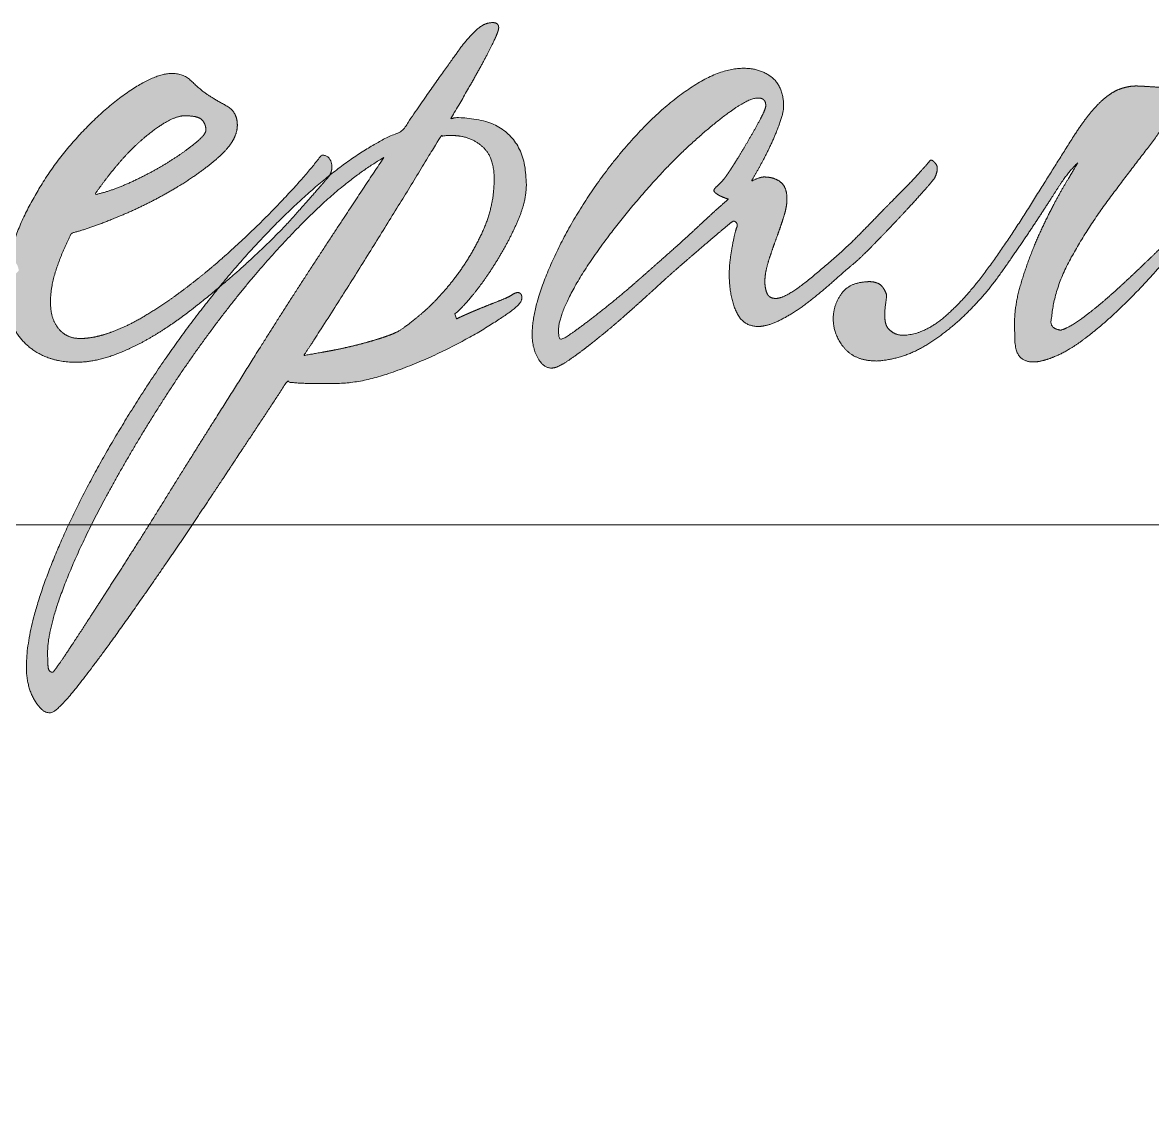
# Model space of a CAD drawing. Header units: metres. Extents: x 0 to 41, y 0 to 29.
# Drawn here: x 26.648 to 27.265, y 2.679 to 3.275 of the extents above; entities that cross this region are included whole.
import ezdxf

# ---------------------------------------------------------------- set-up
doc = ezdxf.new("R2010")
doc.units = ezdxf.units.M
doc.header["$MEASUREMENT"] = 0
doc.layers.add('Level 50', color=7, linetype='Continuous', lineweight=0)
doc.layers.add('Level 63', color=7, linetype='Continuous', lineweight=0)

# ---------------------------------------------------------------- blocks, each defined once
blk = doc.blocks.new('*U47')
at = {"layer": 'Level 63', "color": 7, "linetype": 'Continuous', "lineweight": 0}
blk.add_line((1.51279, -11.49998), (8.01279, -11.49998), dxfattribs=at)
blk = doc.blocks.new('*U8')
at = {"linetype": 'Continuous', "lineweight": 0}
h = blk.add_hatch(color=5, dxfattribs=at)
edge = h.paths.add_edge_path()
edge.add_line((-0.18719, -0.20035), (-0.16948, -0.20035))
edge.add_spline(control_points=[(-0.16948, -0.20035), (-0.16465, -0.19362), (-0.15935, -0.18602), (-0.14325, -0.16295), (-0.12518, -0.1357), (-0.1071, -0.10846), (-0.0912, -0.0842)], knot_values=[0, 0, 0, 0.141373, 0.141373, 0.570687, 0.570687, 1, 1, 1], degree=2, periodic=0)
edge.add_spline(control_points=[(-0.0912, -0.0842), (-0.08603, -0.08499), (-0.07968, -0.08499)], knot_values=[0, 0, 0, 1, 1, 1], degree=2, periodic=0)
edge.add_line((-0.07968, -0.08499), (-0.06855, -0.08499))
edge.add_spline(control_points=[(-0.06855, -0.08499), (-0.05663, -0.08499), (-0.04252, -0.08002), (-0.02842, -0.07505), (-0.0161, -0.06888), (-0.00378, -0.06271), (0.00516, -0.05695), (0.0141, -0.05118), (0.0157, -0.04959)], knot_values=[0, 0, 0, 0.25, 0.25, 0.5, 0.5, 0.75, 0.75, 1, 1, 1], degree=2, periodic=0)
edge.add_spline(control_points=[(0.0157, -0.04959), (0.01887, -0.0472), (0.01887, -0.04481), (0.01887, -0.04242), (0.01689, -0.04242), (0.01569, -0.04242), (0.0141, -0.04362)], knot_values=[0, 0, 0, 0.333333, 0.333333, 0.666667, 0.666667, 1, 1, 1], degree=2, periodic=0)
edge.add_spline(control_points=[(0.0141, -0.04362), (0.01211, -0.04481), (0.00853, -0.0462), (0.00495, -0.0476), (0.00097, -0.04919), (-0.00301, -0.05078), (-0.00659, -0.05237), (-0.01017, -0.05396), (-0.01176, -0.05476)], knot_values=[0, 0, 0, 0.25, 0.25, 0.5, 0.5, 0.75, 0.75, 1, 1, 1], degree=2, periodic=0)
edge.add_line((-0.01176, -0.05476), (-0.01256, -0.05237))
edge.add_spline(control_points=[(-0.01256, -0.05237), (-0.01056, -0.05118), (-0.00499, -0.04461), (0.00057, -0.03805), (0.00634, -0.0289), (0.01211, -0.01975), (0.01655, -0.00981), (0.02098, 0.00014), (0.02098, 0.00809)], knot_values=[0, 0, 0, 0.25, 0.25, 0.5, 0.5, 0.75, 0.75, 1, 1, 1], degree=2, periodic=0)
edge.add_spline(control_points=[(0.02098, 0.00809), (0.02098, 0.03952), (-0.01202, 0.03952), (-0.01281, 0.03952), (-0.01321, 0.03932), (-0.01361, 0.03912), (-0.01441, 0.03912)], knot_values=[0, 0, 0, 0.333333, 0.333333, 0.666667, 0.666667, 1, 1, 1], degree=2, periodic=0)
edge.add_spline(control_points=[(-0.01441, 0.03912), (-0.004, 0.05661), (0.00201, 0.06794), (0.00802, 0.07927), (0.00802, 0.08165), (0.00802, 0.08406), (0.00524, 0.08406), (0.00126, 0.08406), (-0.00232, 0.08068), (-0.0059, 0.0773), (-0.00908, 0.07332), (-0.01107, 0.07054), (-0.01863, 0.06), (-0.02619, 0.04946), (-0.03693, 0.03355)], knot_values=[0, 0, 0, 0.142857, 0.142857, 0.285714, 0.285714, 0.428571, 0.428571, 0.571429, 0.571429, 0.714286, 0.714286, 0.857143, 0.857143, 1, 1, 1], degree=2, periodic=0)
edge.add_spline(control_points=[(-0.03693, 0.03355), (-0.05352, 0.02664), (-0.07114, 0.01254)], knot_values=[0, 0, 0, 1, 1, 1], degree=2, periodic=0)
edge.add_line((-0.07114, 0.01254), (-0.07142, 0.01207))
edge.add_spline(control_points=[(-0.07142, 0.01207), (-0.0762, 0.0065), (-0.08694, -0.00563), (-0.09768, -0.01777), (-0.11558, -0.03368), (-0.1192, -0.03682), (-0.12287, -0.0399)], knot_values=[0, 0, 0, 0.417557, 0.417557, 0.835113, 0.835113, 1, 1, 1], degree=2, periodic=0)
edge.add_spline(control_points=[(-0.12287, -0.0399), (-0.13889, -0.05948), (-0.15351, -0.08141), (-0.17102, -0.10766), (-0.18435, -0.13292), (-0.19768, -0.15818), (-0.20544, -0.18046), (-0.2092, -0.19124), (-0.21113, -0.20035)], knot_values=[0, 0, 0, 0.251666, 0.251666, 0.552886, 0.552886, 0.854105, 0.854105, 1, 1, 1], degree=2, periodic=0)
edge.add_line((-0.21113, -0.20035), (-0.20192, -0.20035))
edge.add_spline(control_points=[(-0.20192, -0.20035), (-0.20025, -0.19264), (-0.19649, -0.18247), (-0.18973, -0.16417), (-0.17781, -0.14169), (-0.16588, -0.11922), (-0.15037, -0.09475), (-0.13487, -0.07028), (-0.11738, -0.04801), (-0.09988, -0.02573), (-0.08139, -0.00743), (-0.06291, 0.01087), (-0.04581, 0.02082)], knot_values=[0, 0, 0, 0.100007, 0.100007, 0.280006, 0.280006, 0.460004, 0.460004, 0.640003, 0.640003, 0.820001, 0.820001, 1, 1, 1], degree=2, periodic=0)
edge.add_spline(control_points=[(-0.04581, 0.02082), (-0.05933, 0.00053), (-0.07483, -0.02314), (-0.09034, -0.04681), (-0.10505, -0.07028), (-0.11499, -0.0862), (-0.12592, -0.1035), (-0.13685, -0.12081), (-0.14719, -0.13752), (-0.15753, -0.15423), (-0.16707, -0.16914), (-0.17661, -0.18406), (-0.18397, -0.1954), (-0.18565, -0.198), (-0.18719, -0.20035)], knot_values=[0, 0, 0, 0.160543, 0.160543, 0.321085, 0.321085, 0.481628, 0.481628, 0.642171, 0.642171, 0.802713, 0.802713, 0.963256, 0.963256, 1, 1, 1], degree=2, periodic=0)
edge = h.paths.add_edge_path(flags=16)
edge.add_spline(control_points=[(-0.08318, -0.07186), (-0.08199, -0.06987), (-0.081, -0.06848), (-0.08, -0.06709), (-0.07881, -0.0651), (-0.0629, -0.04043), (-0.04738, -0.01537), (-0.03187, 0.00969), (-0.01914, 0.03078)], knot_values=[0, 0, 0, 0.25, 0.25, 0.5, 0.5, 0.75, 0.75, 1, 1, 1], degree=2, periodic=0)
edge.add_spline(control_points=[(-0.01914, 0.03078), (-0.01755, 0.03118), (-0.01437, 0.03118), (-0.00562, 0.03118), (0.00015, 0.0262), (0.00591, 0.02123), (0.00591, 0.01089)], knot_values=[0, 0, 0, 0.333333, 0.333333, 0.666667, 0.666667, 1, 1, 1], degree=2, periodic=0)
edge.add_spline(control_points=[(0.00591, 0.01089), (0.00591, -0.00224), (0.00035, -0.01418), (-0.00522, -0.02611), (-0.01258, -0.03566), (-0.01994, -0.04521), (-0.0273, -0.05157), (-0.03466, -0.05794), (-0.03863, -0.06032), (-0.04142, -0.06192), (-0.04699, -0.06371), (-0.05256, -0.0655), (-0.05892, -0.06709), (-0.06528, -0.06868), (-0.07185, -0.06987), (-0.07841, -0.07107), (-0.08318, -0.07186)], knot_values=[0, 0, 0, 0.125, 0.125, 0.25, 0.25, 0.375, 0.375, 0.5, 0.5, 0.625, 0.625, 0.75, 0.75, 0.875, 0.875, 1, 1, 1], degree=2, periodic=0)
h = blk.add_hatch(color=5, dxfattribs=at)
edge = h.paths.add_edge_path()
edge.add_spline(control_points=[(-0.07114, 0.01254), (-0.06951, 0.0155), (-0.07043, 0.01863), (-0.07142, 0.02202), (-0.075, 0.02202)], knot_values=[0, 0, 0, 0.480917, 0.480917, 1, 1, 1], degree=2, periodic=0)
edge.add_spline(control_points=[(-0.075, 0.02202), (-0.08177, 0.01287), (-0.09509, -0.00106), (-0.10842, -0.01498), (-0.12394, -0.02851), (-0.13229, -0.03567), (-0.14084, -0.04203), (-0.1494, -0.0484), (-0.15775, -0.05337), (-0.16611, -0.05835), (-0.17386, -0.06113), (-0.18162, -0.06392), (-0.18799, -0.06392), (-0.19435, -0.06392), (-0.19813, -0.05934), (-0.20191, -0.05476), (-0.20191, -0.0468), (-0.20191, -0.03964), (-0.19913, -0.03128), (-0.19634, -0.02292), (-0.19197, -0.01457)], knot_values=[0, 0, 0, 0.1, 0.1, 0.2, 0.2, 0.3, 0.3, 0.4, 0.4, 0.5, 0.5, 0.6, 0.6, 0.7, 0.7, 0.8, 0.8, 0.9, 0.9, 1, 1, 1], degree=2, periodic=0)
edge.add_spline(control_points=[(-0.19197, -0.01457), (-0.18282, -0.01218), (-0.16949, -0.00661), (-0.15616, -0.00104), (-0.14403, 0.00613), (-0.13189, 0.01329), (-0.12314, 0.02105), (-0.11439, 0.02881), (-0.11439, 0.03598), (-0.11439, 0.04235), (-0.11956, 0.04513), (-0.12473, 0.04792), (-0.12831, 0.0503), (-0.13189, 0.05269), (-0.13567, 0.05647), (-0.13945, 0.06025), (-0.14502, 0.06025), (-0.15298, 0.06025), (-0.16591, 0.0513), (-0.17884, 0.04235), (-0.19157, 0.02782), (-0.2043, 0.01329), (-0.21345, -0.00502), (-0.219, -0.01613), (-0.22119, -0.02724)], knot_values=[0, 0, 0, 0.086156, 0.086156, 0.172312, 0.172312, 0.258468, 0.258468, 0.344624, 0.344624, 0.430779, 0.430779, 0.516935, 0.516935, 0.603091, 0.603091, 0.689247, 0.689247, 0.775403, 0.775403, 0.861559, 0.861559, 0.947715, 0.947715, 1, 1, 1], degree=2, periodic=0)
edge.add_line((-0.22119, -0.02724), (-0.22073, -0.02733))
edge.add_spline(control_points=[(-0.22073, -0.02733), (-0.21755, -0.02733), (-0.21675, -0.03211)], knot_values=[0, 0, 0, 1, 1, 1], degree=2, periodic=0)
edge.add_line((-0.21675, -0.03211), (-0.22113, -0.03648))
edge.add_spline(control_points=[(-0.22113, -0.03648), (-0.22179, -0.03715), (-0.2225, -0.03783)], knot_values=[0, 0, 0, 1, 1, 1], degree=2, periodic=0)
edge.add_spline(control_points=[(-0.2225, -0.03783), (-0.2226, -0.03973), (-0.2226, -0.04164), (-0.2226, -0.05796), (-0.21345, -0.06651), (-0.2043, -0.07507), (-0.18997, -0.07507), (-0.18162, -0.07507), (-0.17227, -0.07168), (-0.16293, -0.0683), (-0.15338, -0.06253), (-0.14383, -0.05675), (-0.13428, -0.0492), (-0.1285, -0.04462), (-0.12287, -0.0399)], knot_values=[0, 0, 0, 0.018213, 0.018213, 0.193372, 0.193372, 0.368531, 0.368531, 0.54369, 0.54369, 0.718849, 0.718849, 0.894009, 0.894009, 1, 1, 1], degree=2, periodic=0)
edge.add_spline(control_points=[(-0.12287, -0.0399), (-0.11972, -0.03605), (-0.11651, -0.03229), (-0.09701, -0.00941), (-0.07653, 0.00809), (-0.07382, 0.0104), (-0.07114, 0.01254)], knot_values=[0, 0, 0, 0.126896, 0.126896, 0.89826, 0.89826, 1, 1, 1], degree=2, periodic=0)
edge = h.paths.add_edge_path(flags=16)
edge.add_spline(control_points=[(-0.18123, 0.00341), (-0.17605, 0.01097), (-0.17029, 0.01774), (-0.16452, 0.0245), (-0.15875, 0.02947), (-0.15298, 0.03444), (-0.14781, 0.03743), (-0.14263, 0.04041), (-0.13905, 0.04041), (-0.13269, 0.04041), (-0.1309, 0.03842), (-0.12911, 0.03643), (-0.12911, 0.03365)], knot_values=[0, 0, 0, 0.166667, 0.166667, 0.333333, 0.333333, 0.5, 0.5, 0.666667, 0.666667, 0.833333, 0.833333, 1, 1, 1], degree=2, periodic=0)
edge.add_spline(control_points=[(-0.12911, 0.03365), (-0.12911, 0.03166), (-0.13448, 0.02728), (-0.13985, 0.02291), (-0.14761, 0.01813), (-0.15537, 0.01336), (-0.16452, 0.00918), (-0.17367, 0.00501), (-0.18123, 0.00341)], knot_values=[0, 0, 0, 0.25, 0.25, 0.5, 0.5, 0.75, 0.75, 1, 1, 1], degree=2, periodic=0)
h = blk.add_hatch(color=5, dxfattribs=at)
edge = h.paths.add_edge_path()
edge.add_spline(control_points=[(0.21029, 0.01969), (0.2087, 0.01771), (0.20512, 0.01373), (0.20154, 0.00975), (0.19637, 0.00458), (0.1912, -0.0006), (0.18523, -0.00676), (0.17926, -0.01293), (0.17329, -0.0189), (0.16216, -0.02924), (0.15221, -0.0372), (0.14226, -0.04516), (0.13789, -0.04516), (0.1347, -0.04516), (0.13371, -0.04277), (0.13271, -0.04038), (0.13271, -0.0372), (0.13271, -0.03322), (0.13431, -0.02805), (0.1359, -0.02288), (0.13789, -0.01751), (0.13988, -0.01214), (0.14147, -0.00716), (0.14306, -0.00219), (0.14306, 0.00139), (0.14306, 0.00697), (0.14007, 0.00935), (0.13709, 0.01174), (0.13232, 0.01174), (0.13033, 0.01174), (0.12635, 0.00975)], knot_values=[0, 0, 0, 0.066667, 0.066667, 0.133333, 0.133333, 0.2, 0.2, 0.266667, 0.266667, 0.333333, 0.333333, 0.4, 0.4, 0.466667, 0.466667, 0.533333, 0.533333, 0.6, 0.6, 0.666667, 0.666667, 0.733333, 0.733333, 0.8, 0.8, 0.866667, 0.866667, 0.933333, 0.933333, 1, 1, 1], degree=2, periodic=0)
edge.add_spline(control_points=[(0.12635, 0.00975), (0.12874, 0.01373), (0.13152, 0.0189), (0.13431, 0.02407), (0.13649, 0.02905), (0.13868, 0.03402), (0.14007, 0.0382), (0.14147, 0.04237), (0.14147, 0.04476), (0.14147, 0.05391), (0.1361, 0.05829), (0.13073, 0.06267), (0.12277, 0.06267), (0.11322, 0.06267), (0.10208, 0.0561), (0.09094, 0.04954), (0.08, 0.03899), (0.06906, 0.02845), (0.05892, 0.01512), (0.04877, 0.00179), (0.04101, -0.01214), (0.03326, -0.02606), (0.02848, -0.03919), (0.02371, -0.05232), (0.02371, -0.06226), (0.02371, -0.06823), (0.0263, -0.07301), (0.02888, -0.07778), (0.03286, -0.07778), (0.03564, -0.07778), (0.04161, -0.0736), (0.04758, -0.06943), (0.05474, -0.06366), (0.0619, -0.05789), (0.06926, -0.05133), (0.07662, -0.04476), (0.08179, -0.03999), (0.08696, -0.03521), (0.09313, -0.02984), (0.0993, -0.02447), (0.10467, -0.01989), (0.11004, -0.01532), (0.11382, -0.01214), (0.1176, -0.00895), (0.11799, -0.00895), (0.11879, -0.00895), (0.11939, -0.00975), (0.11999, -0.01054), (0.11959, -0.01173)], knot_values=[0, 0, 0, 0.041667, 0.041667, 0.083333, 0.083333, 0.125, 0.125, 0.166667, 0.166667, 0.208333, 0.208333, 0.25, 0.25, 0.291667, 0.291667, 0.333333, 0.333333, 0.375, 0.375, 0.416667, 0.416667, 0.458333, 0.458333, 0.5, 0.5, 0.541667, 0.541667, 0.583333, 0.583333, 0.625, 0.625, 0.666667, 0.666667, 0.708333, 0.708333, 0.75, 0.75, 0.791667, 0.791667, 0.833333, 0.833333, 0.875, 0.875, 0.916667, 0.916667, 0.958333, 0.958333, 1, 1, 1], degree=2, periodic=0)
edge.add_spline(control_points=[(0.11959, -0.01173), (0.11879, -0.01333), (0.1174, -0.02089), (0.11601, -0.02845), (0.11601, -0.03362), (0.11601, -0.04396), (0.11919, -0.05113), (0.12237, -0.05829), (0.12953, -0.05829), (0.13431, -0.05829), (0.14067, -0.0549), (0.14704, -0.05152), (0.1532, -0.04675), (0.15937, -0.04197), (0.16514, -0.0368), (0.17091, -0.03163), (0.17528, -0.02805), (0.17926, -0.02447), (0.18523, -0.0183), (0.1912, -0.01214), (0.19697, -0.00597), (0.20274, 0.0002), (0.20711, 0.00517), (0.21149, 0.01015), (0.21228, 0.01134)], knot_values=[0, 0, 0, 0.083333, 0.083333, 0.166667, 0.166667, 0.25, 0.25, 0.333333, 0.333333, 0.416667, 0.416667, 0.5, 0.5, 0.583333, 0.583333, 0.666667, 0.666667, 0.75, 0.75, 0.833333, 0.833333, 0.916667, 0.916667, 1, 1, 1], degree=2, periodic=0)
edge.add_spline(control_points=[(0.21228, 0.01134), (0.21427, 0.01572), (0.21288, 0.0177), (0.21149, 0.01969), (0.21029, 0.01969)], knot_values=[0, 0, 0, 0.5, 0.5, 1, 1, 1], degree=2, periodic=0)
edge = h.paths.add_edge_path(flags=16)
edge.add_spline(control_points=[(0.11362, 0.01094), (0.11203, 0.00895), (0.11044, 0.00756), (0.10884, 0.00617), (0.10884, 0.00537), (0.10884, 0.00458), (0.11083, 0.00338), (0.11282, 0.00219), (0.11561, 0.00139)], knot_values=[0, 0, 0, 0.25, 0.25, 0.5, 0.5, 0.75, 0.75, 1, 1, 1], degree=2, periodic=0)
edge.add_spline(control_points=[(0.11561, 0.00139), (0.10964, -0.00378), (0.10288, -0.01014), (0.09611, -0.01651), (0.08895, -0.02287), (0.08219, -0.02884), (0.07384, -0.0362), (0.06548, -0.04356), (0.05772, -0.04973), (0.04996, -0.05589), (0.0442, -0.06007), (0.03843, -0.06425), (0.03724, -0.06425), (0.03604, -0.06425), (0.03604, -0.06027), (0.03604, -0.05391), (0.04241, -0.04197), (0.04877, -0.03003), (0.06031, -0.01491), (0.06906, -0.00338), (0.0794, 0.00816), (0.08975, 0.01969), (0.09969, 0.02865), (0.10964, 0.0376), (0.1176, 0.04317), (0.12555, 0.04874), (0.12953, 0.04874), (0.13311, 0.04874), (0.13311, 0.04516)], knot_values=[0, 0, 0, 0.071429, 0.071429, 0.142857, 0.142857, 0.214286, 0.214286, 0.285714, 0.285714, 0.357143, 0.357143, 0.428571, 0.428571, 0.5, 0.5, 0.571429, 0.571429, 0.642857, 0.642857, 0.714286, 0.714286, 0.785714, 0.785714, 0.857143, 0.857143, 0.928571, 0.928571, 1, 1, 1], degree=2, periodic=0)
edge.add_spline(control_points=[(0.13311, 0.04516), (0.13311, 0.04357), (0.13033, 0.03839), (0.12754, 0.03322), (0.12416, 0.02746), (0.12078, 0.02169), (0.1176, 0.01671), (0.11441, 0.01174), (0.11362, 0.01094)], knot_values=[0, 0, 0, 0.25, 0.25, 0.5, 0.5, 0.75, 0.75, 1, 1, 1], degree=2, periodic=0)
h = blk.add_hatch(color=5, dxfattribs=at)
edge = h.paths.add_edge_path()
edge.add_line((0.18967, -0.04494), (0.18967, -0.04335))
edge.add_spline(control_points=[(0.18967, -0.04335), (0.18808, -0.03898), (0.18549, -0.03799), (0.18291, -0.037), (0.18012, -0.0374), (0.17176, -0.0378), (0.16798, -0.04377), (0.1642, -0.04975), (0.1648, -0.05653), (0.1654, -0.06331), (0.17037, -0.06889), (0.17535, -0.07447), (0.18529, -0.07447), (0.19723, -0.07366), (0.20757, -0.06744), (0.21791, -0.06122), (0.22706, -0.05227), (0.23621, -0.04331), (0.24377, -0.03257), (0.25133, -0.02183), (0.25793, -0.01189), (0.26452, -0.00194), (0.2697, 0.00622), (0.27488, 0.01437), (0.27925, 0.01835)], knot_values=[0, 0, 0, 0.083333, 0.083333, 0.166667, 0.166667, 0.25, 0.25, 0.333333, 0.333333, 0.416667, 0.416667, 0.5, 0.5, 0.583333, 0.583333, 0.666667, 0.666667, 0.75, 0.75, 0.833333, 0.833333, 0.916667, 0.916667, 1, 1, 1], degree=2, periodic=0)
edge.add_spline(control_points=[(0.27925, 0.01835), (0.27805, 0.01636), (0.27288, 0.00761), (0.26771, -0.00114), (0.26232, -0.01268), (0.25693, -0.02422), (0.25294, -0.03715), (0.24894, -0.05008), (0.24974, -0.06082)], knot_values=[0, 0, 0, 0.25, 0.25, 0.5, 0.5, 0.75, 0.75, 1, 1, 1], degree=2, periodic=0)
edge.add_spline(control_points=[(0.24974, -0.06082), (0.24934, -0.07085), (0.25314, -0.07345), (0.25693, -0.07606), (0.26372, -0.07407), (0.27209, -0.07165), (0.28084, -0.06524), (0.28959, -0.05883), (0.29795, -0.05088), (0.30631, -0.04292), (0.31366, -0.03476), (0.32102, -0.02661), (0.32659, -0.02064)], knot_values=[0, 0, 0, 0.166667, 0.166667, 0.333333, 0.333333, 0.5, 0.5, 0.666667, 0.666667, 0.833333, 0.833333, 1, 1, 1], degree=2, periodic=0)
edge.add_spline(control_points=[(0.32659, -0.02064), (0.32778, -0.01746), (0.32619, -0.01666), (0.32461, -0.01586), (0.32341, -0.01626)], knot_values=[0, 0, 0, 0.5, 0.5, 1, 1, 1], degree=2, periodic=0)
edge.add_spline(control_points=[(0.32341, -0.01626), (0.32063, -0.01905), (0.31366, -0.02581), (0.3067, -0.03257), (0.29894, -0.03973), (0.29118, -0.04689), (0.28343, -0.05286), (0.27567, -0.05883), (0.27129, -0.06002)], knot_values=[0, 0, 0, 0.25, 0.25, 0.5, 0.5, 0.75, 0.75, 1, 1, 1], degree=2, periodic=0)
edge.add_spline(control_points=[(0.27129, -0.06002), (0.26572, -0.05923), (0.26692, -0.05485)], knot_values=[0, 0, 0, 1, 1, 1], degree=2, periodic=0)
edge.add_spline(control_points=[(0.26692, -0.05485), (0.26811, -0.04053), (0.27607, -0.02621), (0.28403, -0.01189), (0.29377, 0.00124), (0.30352, 0.01437), (0.31207, 0.02531), (0.32063, 0.03625), (0.32301, 0.04381), (0.3254, 0.04978), (0.32341, 0.05157), (0.32142, 0.05336), (0.31744, 0.05376), (0.31187, 0.05416), (0.3075, 0.05435), (0.30312, 0.05455), (0.29855, 0.05276), (0.29397, 0.05097), (0.2888, 0.0458), (0.28363, 0.04063), (0.27726, 0.03068)], knot_values=[0, 0, 0, 0.1, 0.1, 0.2, 0.2, 0.3, 0.3, 0.4, 0.4, 0.5, 0.5, 0.6, 0.6, 0.7, 0.7, 0.8, 0.8, 0.9, 0.9, 1, 1, 1], degree=2, periodic=0)
edge.add_spline(control_points=[(0.27726, 0.03068), (0.26771, 0.01556), (0.25753, -0.00075), (0.24735, -0.01706), (0.2374, -0.03078), (0.22746, -0.04451), (0.21751, -0.05326), (0.20757, -0.06202), (0.19762, -0.06241), (0.19325, -0.06241), (0.19046, -0.05923), (0.18768, -0.05606), (0.18967, -0.04494)], knot_values=[0, 0, 0, 0.166667, 0.166667, 0.333333, 0.333333, 0.5, 0.5, 0.666667, 0.666667, 0.833333, 0.833333, 1, 1, 1], degree=2, periodic=0)
h = blk.add_hatch(color=5, dxfattribs=at)
edge = h.paths.add_edge_path()
edge.add_line((-0.20192, -0.20035), (-0.21113, -0.20035))
edge.add_spline(control_points=[(-0.21113, -0.20035), (-0.2132, -0.21005), (-0.2132, -0.21785), (-0.2132, -0.2266), (-0.20962, -0.23296), (-0.20604, -0.23933), (-0.20207, -0.23933), (-0.19889, -0.23933), (-0.18717, -0.22421), (-0.17931, -0.21407), (-0.16948, -0.20035)], knot_values=[0, 0, 0, 0.123175, 0.123175, 0.362046, 0.362046, 0.600918, 0.600918, 0.839789, 0.839789, 1, 1, 1], degree=2, periodic=0)
edge.add_line((-0.16948, -0.20035), (-0.18719, -0.20035))
edge.add_spline(control_points=[(-0.18719, -0.20035), (-0.19237, -0.20829), (-0.19589, -0.21351), (-0.20047, -0.22027), (-0.20086, -0.22027), (-0.20285, -0.22027), (-0.20305, -0.21748), (-0.20325, -0.2147), (-0.20325, -0.21112), (-0.20325, -0.20652), (-0.20192, -0.20035)], knot_values=[0, 0, 0, 0.182925, 0.182925, 0.420144, 0.420144, 0.657362, 0.657362, 0.89458, 0.89458, 1, 1, 1], degree=2, periodic=0)
at = {"color": 5, "linetype": 'Continuous', "lineweight": 0, "flags": 128}
for points in [[(0.18967, -0.04335), (0.18967, -0.04494)], [(-0.01256, -0.05237), (-0.01176, -0.05476)]]:
    blk.add_lwpolyline(points, dxfattribs=at)
at = {"color": 5, "linetype": 'Continuous', "lineweight": 0}
for points, knots in [([(-0.01176, -0.05476), (-0.01017, -0.05396), (-0.00659, -0.05237), (-0.00301, -0.05078), (0.00097, -0.04919), (0.00495, -0.0476), (0.00853, -0.0462), (0.01211, -0.04481), (0.0141, -0.04362), (0.01569, -0.04242), (0.01689, -0.04242), (0.01887, -0.04242), (0.01887, -0.04481), (0.01887, -0.0472), (0.0157, -0.04959), (0.0141, -0.05118), (0.00516, -0.05695), (-0.00378, -0.06271), (-0.0161, -0.06888), (-0.02842, -0.07505), (-0.04252, -0.08002), (-0.05663, -0.08499), (-0.06855, -0.08499), (-0.07332, -0.08499), (-0.07968, -0.08499), (-0.08603, -0.08499), (-0.0912, -0.0842), (-0.1071, -0.10846), (-0.12518, -0.1357), (-0.14325, -0.16295), (-0.15935, -0.18602), (-0.17545, -0.20909), (-0.18717, -0.22421), (-0.19889, -0.23933), (-0.20207, -0.23933), (-0.20604, -0.23933), (-0.20962, -0.23296), (-0.2132, -0.2266), (-0.2132, -0.21785), (-0.2132, -0.20273), (-0.20544, -0.18046), (-0.19768, -0.15818), (-0.18435, -0.13292), (-0.17102, -0.10766), (-0.15351, -0.08141), (-0.13601, -0.05516), (-0.11651, -0.03229), (-0.09701, -0.00941), (-0.07653, 0.00809), (-0.05604, 0.02559), (-0.03693, 0.03355), (-0.02619, 0.04946), (-0.01863, 0.06), (-0.01107, 0.07054), (-0.00908, 0.07332), (-0.0059, 0.0773), (-0.00232, 0.08068), (0.00126, 0.08406), (0.00524, 0.08406), (0.00802, 0.08406), (0.00802, 0.08165), (0.00802, 0.07927), (0.00201, 0.06794), (-0.004, 0.05661), (-0.01441, 0.03912), (-0.01361, 0.03912), (-0.01321, 0.03932), (-0.01281, 0.03952), (-0.01202, 0.03952), (0.02098, 0.03952), (0.02098, 0.00809)], [0, 0, 0, 0.028571, 0.028571, 0.057143, 0.057143, 0.085714, 0.085714, 0.114286, 0.114286, 0.142857, 0.142857, 0.171429, 0.171429, 0.2, 0.2, 0.228571, 0.228571, 0.257143, 0.257143, 0.285714, 0.285714, 0.314286, 0.314286, 0.342857, 0.342857, 0.371429, 0.371429, 0.4, 0.4, 0.428571, 0.428571, 0.457143, 0.457143, 0.485714, 0.485714, 0.514286, 0.514286, 0.542857, 0.542857, 0.571429, 0.571429, 0.6, 0.6, 0.628571, 0.628571, 0.657143, 0.657143, 0.685714, 0.685714, 0.714286, 0.714286, 0.742857, 0.742857, 0.771429, 0.771429, 0.8, 0.8, 0.828571, 0.828571, 0.857143, 0.857143, 0.885714, 0.885714, 0.914286, 0.914286, 0.942857, 0.942857, 0.971429, 0.971429, 1, 1, 1]), ([(-0.07142, 0.01207), (-0.0762, 0.0065), (-0.08694, -0.00563), (-0.09768, -0.01777), (-0.11558, -0.03368), (-0.12473, -0.04164), (-0.13428, -0.0492), (-0.14383, -0.05675), (-0.15338, -0.06253), (-0.16293, -0.0683), (-0.17227, -0.07168), (-0.18162, -0.07507), (-0.18997, -0.07507), (-0.2043, -0.07507), (-0.21345, -0.06651), (-0.2226, -0.05796), (-0.2226, -0.04164), (-0.2226, -0.02333), (-0.21345, -0.00502), (-0.2043, 0.01329), (-0.19157, 0.02782), (-0.17884, 0.04235), (-0.16591, 0.0513), (-0.15298, 0.06025), (-0.14502, 0.06025), (-0.13945, 0.06025), (-0.13567, 0.05647), (-0.13189, 0.05269), (-0.12831, 0.0503), (-0.12473, 0.04792), (-0.11956, 0.04513), (-0.11439, 0.04235), (-0.11439, 0.03598), (-0.11439, 0.02881), (-0.12314, 0.02105), (-0.13189, 0.01329), (-0.14403, 0.00613), (-0.15616, -0.00104), (-0.16949, -0.00661), (-0.18282, -0.01218), (-0.19197, -0.01457), (-0.19634, -0.02292), (-0.19913, -0.03128), (-0.20191, -0.03964), (-0.20191, -0.0468), (-0.20191, -0.05476), (-0.19813, -0.05934), (-0.19435, -0.06392), (-0.18799, -0.06392), (-0.18162, -0.06392), (-0.17386, -0.06113), (-0.16611, -0.05835), (-0.15775, -0.05337), (-0.1494, -0.0484), (-0.14084, -0.04203), (-0.13229, -0.03567), (-0.12394, -0.02851), (-0.10842, -0.01498), (-0.09509, -0.00106), (-0.08177, 0.01287), (-0.075, 0.02202), (-0.07142, 0.02202), (-0.07043, 0.01863), (-0.06943, 0.01525), (-0.07142, 0.01207)], [0, 0, 0, 0.03125, 0.03125, 0.0625, 0.0625, 0.09375, 0.09375, 0.125, 0.125, 0.15625, 0.15625, 0.1875, 0.1875, 0.21875, 0.21875, 0.25, 0.25, 0.28125, 0.28125, 0.3125, 0.3125, 0.34375, 0.34375, 0.375, 0.375, 0.40625, 0.40625, 0.4375, 0.4375, 0.46875, 0.46875, 0.5, 0.5, 0.53125, 0.53125, 0.5625, 0.5625, 0.59375, 0.59375, 0.625, 0.625, 0.65625, 0.65625, 0.6875, 0.6875, 0.71875, 0.71875, 0.75, 0.75, 0.78125, 0.78125, 0.8125, 0.8125, 0.84375, 0.84375, 0.875, 0.875, 0.90625, 0.90625, 0.9375, 0.9375, 0.96875, 0.96875, 1, 1, 1]), ([(0.21228, 0.01134), (0.21149, 0.01015), (0.20711, 0.00517), (0.20274, 0.0002), (0.19697, -0.00597), (0.1912, -0.01214), (0.18523, -0.0183), (0.17926, -0.02447), (0.17528, -0.02805), (0.17091, -0.03163), (0.16514, -0.0368), (0.15937, -0.04197), (0.1532, -0.04675), (0.14704, -0.05152), (0.14067, -0.0549), (0.13431, -0.05829), (0.12953, -0.05829), (0.12237, -0.05829), (0.11919, -0.05113), (0.11601, -0.04396), (0.11601, -0.03362), (0.11601, -0.02845), (0.1174, -0.02089), (0.11879, -0.01333), (0.11959, -0.01173), (0.11999, -0.01054), (0.11939, -0.00975), (0.11879, -0.00895), (0.11799, -0.00895), (0.1176, -0.00895), (0.11382, -0.01214), (0.11004, -0.01532), (0.10467, -0.01989), (0.0993, -0.02447), (0.09313, -0.02984), (0.08696, -0.03521), (0.08179, -0.03999), (0.07662, -0.04476), (0.06926, -0.05133), (0.0619, -0.05789), (0.05474, -0.06366), (0.04758, -0.06943), (0.04161, -0.0736), (0.03564, -0.07778), (0.03286, -0.07778), (0.02888, -0.07778), (0.0263, -0.07301), (0.02371, -0.06823), (0.02371, -0.06226), (0.02371, -0.05232), (0.02848, -0.03919), (0.03326, -0.02606), (0.04101, -0.01214), (0.04877, 0.00179), (0.05892, 0.01512), (0.06906, 0.02845), (0.08, 0.03899), (0.09094, 0.04954), (0.10208, 0.0561), (0.11322, 0.06267), (0.12277, 0.06267), (0.13073, 0.06267), (0.1361, 0.05829), (0.14147, 0.05391), (0.14147, 0.04476), (0.14147, 0.04237), (0.14007, 0.0382), (0.13868, 0.03402), (0.13649, 0.02905), (0.13431, 0.02407), (0.13152, 0.0189), (0.12874, 0.01373), (0.12635, 0.00975), (0.13033, 0.01174), (0.13232, 0.01174), (0.13709, 0.01174), (0.14007, 0.00935), (0.14306, 0.00697), (0.14306, 0.00139), (0.14306, -0.00219), (0.14147, -0.00716), (0.13988, -0.01214), (0.13789, -0.01751), (0.1359, -0.02288), (0.13431, -0.02805), (0.13271, -0.03322), (0.13271, -0.0372), (0.13271, -0.04038), (0.13371, -0.04277), (0.1347, -0.04516), (0.13789, -0.04516), (0.14226, -0.04516), (0.15221, -0.0372), (0.16216, -0.02924), (0.17329, -0.0189), (0.17926, -0.01293), (0.18523, -0.00676), (0.1912, -0.0006), (0.19637, 0.00458), (0.20154, 0.00975), (0.20512, 0.01373), (0.2087, 0.01771), (0.21029, 0.01969), (0.21149, 0.01969), (0.21288, 0.0177), (0.21427, 0.01572), (0.21228, 0.01134)], [0, 0, 0, 0.018868, 0.018868, 0.037736, 0.037736, 0.056604, 0.056604, 0.075472, 0.075472, 0.09434, 0.09434, 0.113208, 0.113208, 0.132075, 0.132075, 0.150943, 0.150943, 0.169811, 0.169811, 0.188679, 0.188679, 0.207547, 0.207547, 0.226415, 0.226415, 0.245283, 0.245283, 0.264151, 0.264151, 0.283019, 0.283019, 0.301887, 0.301887, 0.320755, 0.320755, 0.339623, 0.339623, 0.358491, 0.358491, 0.377358, 0.377358, 0.396226, 0.396226, 0.415094, 0.415094, 0.433962, 0.433962, 0.45283, 0.45283, 0.471698, 0.471698, 0.490566, 0.490566, 0.509434, 0.509434, 0.528302, 0.528302, 0.54717, 0.54717, 0.566038, 0.566038, 0.584906, 0.584906, 0.603774, 0.603774, 0.622642, 0.622642, 0.641509, 0.641509, 0.660377, 0.660377, 0.679245, 0.679245, 0.698113, 0.698113, 0.716981, 0.716981, 0.735849, 0.735849, 0.754717, 0.754717, 0.773585, 0.773585, 0.792453, 0.792453, 0.811321, 0.811321, 0.830189, 0.830189, 0.849057, 0.849057, 0.867925, 0.867925, 0.886792, 0.886792, 0.90566, 0.90566, 0.924528, 0.924528, 0.943396, 0.943396, 0.962264, 0.962264, 0.981132, 0.981132, 1, 1, 1]), ([(0.27726, 0.03068), (0.28363, 0.04063), (0.2888, 0.0458), (0.29397, 0.05097), (0.29855, 0.05276), (0.30312, 0.05455), (0.3075, 0.05435), (0.31187, 0.05416), (0.31744, 0.05376), (0.32142, 0.05336), (0.32341, 0.05157), (0.3254, 0.04978), (0.32301, 0.04381), (0.32063, 0.03625), (0.31207, 0.02531), (0.30352, 0.01437), (0.29377, 0.00124), (0.28403, -0.01189), (0.27607, -0.02621), (0.26811, -0.04053), (0.26692, -0.05485), (0.26572, -0.05923), (0.27129, -0.06002), (0.27567, -0.05883), (0.28343, -0.05286), (0.29118, -0.04689), (0.29894, -0.03973), (0.3067, -0.03257), (0.31366, -0.02581), (0.32063, -0.01905), (0.32341, -0.01626), (0.32461, -0.01586), (0.32619, -0.01666), (0.32778, -0.01746), (0.32659, -0.02064), (0.32102, -0.02661), (0.31366, -0.03476), (0.30631, -0.04292), (0.29795, -0.05088), (0.28959, -0.05883), (0.28084, -0.06524), (0.27209, -0.07165), (0.26372, -0.07407), (0.25693, -0.07606), (0.25314, -0.07345), (0.24934, -0.07085), (0.24974, -0.06082), (0.24894, -0.05008), (0.25294, -0.03715), (0.25693, -0.02422), (0.26232, -0.01268), (0.26771, -0.00114), (0.27288, 0.00761), (0.27805, 0.01636), (0.27925, 0.01835), (0.27488, 0.01437), (0.2697, 0.00622), (0.26452, -0.00194), (0.25793, -0.01189), (0.25133, -0.02183), (0.24377, -0.03257), (0.23621, -0.04331), (0.22706, -0.05227), (0.21791, -0.06122), (0.20757, -0.06744), (0.19723, -0.07366), (0.18529, -0.07447), (0.17535, -0.07447), (0.17037, -0.06889), (0.1654, -0.06331), (0.1648, -0.05653), (0.1642, -0.04975), (0.16798, -0.04377), (0.17176, -0.0378), (0.18012, -0.0374), (0.18291, -0.037), (0.18549, -0.03799), (0.18808, -0.03898), (0.18967, -0.04335)], [0, 0, 0, 0.025641, 0.025641, 0.051282, 0.051282, 0.076923, 0.076923, 0.102564, 0.102564, 0.128205, 0.128205, 0.153846, 0.153846, 0.179487, 0.179487, 0.205128, 0.205128, 0.230769, 0.230769, 0.25641, 0.25641, 0.282051, 0.282051, 0.307692, 0.307692, 0.333333, 0.333333, 0.358974, 0.358974, 0.384615, 0.384615, 0.410256, 0.410256, 0.435897, 0.435897, 0.461538, 0.461538, 0.487179, 0.487179, 0.512821, 0.512821, 0.538462, 0.538462, 0.564103, 0.564103, 0.589744, 0.589744, 0.615385, 0.615385, 0.641026, 0.641026, 0.666667, 0.666667, 0.692308, 0.692308, 0.717949, 0.717949, 0.74359, 0.74359, 0.769231, 0.769231, 0.794872, 0.794872, 0.820513, 0.820513, 0.846154, 0.846154, 0.871795, 0.871795, 0.897436, 0.897436, 0.923077, 0.923077, 0.948718, 0.948718, 0.974359, 0.974359, 1, 1, 1]), ([(0.13311, 0.04516), (0.13311, 0.04874), (0.12953, 0.04874), (0.12555, 0.04874), (0.1176, 0.04317), (0.10964, 0.0376), (0.09969, 0.02865), (0.08975, 0.01969), (0.0794, 0.00816), (0.06906, -0.00338), (0.06031, -0.01491), (0.04877, -0.03003), (0.04241, -0.04197), (0.03604, -0.05391), (0.03604, -0.06027), (0.03604, -0.06425), (0.03724, -0.06425), (0.03843, -0.06425), (0.0442, -0.06007), (0.04996, -0.05589), (0.05772, -0.04973), (0.06548, -0.04356), (0.07384, -0.0362), (0.08219, -0.02884), (0.08895, -0.02287), (0.09611, -0.01651), (0.10288, -0.01014), (0.10964, -0.00378), (0.11561, 0.00139), (0.11282, 0.00219), (0.11083, 0.00338), (0.10884, 0.00458), (0.10884, 0.00537), (0.10884, 0.00617), (0.11044, 0.00756), (0.11203, 0.00895), (0.11362, 0.01094), (0.11441, 0.01174), (0.1176, 0.01671), (0.12078, 0.02169), (0.12416, 0.02746), (0.12754, 0.03322), (0.13033, 0.03839), (0.13311, 0.04357), (0.13311, 0.04516)], [0, 0, 0, 0.045455, 0.045455, 0.090909, 0.090909, 0.136364, 0.136364, 0.181818, 0.181818, 0.227273, 0.227273, 0.272727, 0.272727, 0.318182, 0.318182, 0.363636, 0.363636, 0.409091, 0.409091, 0.454545, 0.454545, 0.5, 0.5, 0.545455, 0.545455, 0.590909, 0.590909, 0.636364, 0.636364, 0.681818, 0.681818, 0.727273, 0.727273, 0.772727, 0.772727, 0.818182, 0.818182, 0.863636, 0.863636, 0.909091, 0.909091, 0.954545, 0.954545, 1, 1, 1]), ([(-0.12911, 0.03365), (-0.12911, 0.03643), (-0.1309, 0.03842), (-0.13269, 0.04041), (-0.13905, 0.04041), (-0.14263, 0.04041), (-0.14781, 0.03743), (-0.15298, 0.03444), (-0.15875, 0.02947), (-0.16452, 0.0245), (-0.17029, 0.01774), (-0.17605, 0.01097), (-0.18123, 0.00341), (-0.17367, 0.00501), (-0.16452, 0.00918), (-0.15537, 0.01336), (-0.14761, 0.01813), (-0.13985, 0.02291), (-0.13448, 0.02728), (-0.12911, 0.03166), (-0.12911, 0.03365)], [0, 0, 0, 0.1, 0.1, 0.2, 0.2, 0.3, 0.3, 0.4, 0.4, 0.5, 0.5, 0.6, 0.6, 0.7, 0.7, 0.8, 0.8, 0.9, 0.9, 1, 1, 1]), ([(0.00591, 0.01089), (0.00591, 0.02123), (0.00015, 0.0262), (-0.00562, 0.03118), (-0.01437, 0.03118), (-0.01755, 0.03118), (-0.01914, 0.03078), (-0.03187, 0.00969), (-0.04738, -0.01537), (-0.0629, -0.04043), (-0.07881, -0.0651), (-0.08, -0.06709), (-0.081, -0.06848), (-0.08199, -0.06987), (-0.08318, -0.07186), (-0.07841, -0.07107), (-0.07185, -0.06987), (-0.06528, -0.06868), (-0.05892, -0.06709), (-0.05256, -0.0655), (-0.04699, -0.06371), (-0.04142, -0.06192), (-0.03863, -0.06032), (-0.03466, -0.05794), (-0.0273, -0.05157), (-0.01994, -0.04521), (-0.01258, -0.03566), (-0.00522, -0.02611), (0.00035, -0.01418), (0.00591, -0.00224), (0.00591, 0.01089)], [0, 0, 0, 0.066667, 0.066667, 0.133333, 0.133333, 0.2, 0.2, 0.266667, 0.266667, 0.333333, 0.333333, 0.4, 0.4, 0.466667, 0.466667, 0.533333, 0.533333, 0.6, 0.6, 0.666667, 0.666667, 0.733333, 0.733333, 0.8, 0.8, 0.866667, 0.866667, 0.933333, 0.933333, 1, 1, 1]), ([(0.18967, -0.04494), (0.18768, -0.05606), (0.19046, -0.05923), (0.19325, -0.06241), (0.19762, -0.06241), (0.20757, -0.06202), (0.21751, -0.05326), (0.22746, -0.04451), (0.2374, -0.03078), (0.24735, -0.01706), (0.25753, -0.00075), (0.26771, 0.01556), (0.27726, 0.03068)], [0, 0, 0, 0.166667, 0.166667, 0.333333, 0.333333, 0.5, 0.5, 0.666667, 0.666667, 0.833333, 0.833333, 1, 1, 1]), ([(-0.04581, 0.02082), (-0.06291, 0.01087), (-0.08139, -0.00743), (-0.09988, -0.02573), (-0.11738, -0.04801), (-0.13487, -0.07028), (-0.15037, -0.09475), (-0.16588, -0.11922), (-0.17781, -0.14169), (-0.18973, -0.16417), (-0.19649, -0.18247), (-0.20325, -0.20078), (-0.20325, -0.21112), (-0.20325, -0.2147), (-0.20305, -0.21748), (-0.20285, -0.22027), (-0.20086, -0.22027), (-0.20047, -0.22027), (-0.19589, -0.21351), (-0.19132, -0.20674), (-0.18397, -0.1954), (-0.17661, -0.18406), (-0.16707, -0.16914), (-0.15753, -0.15423), (-0.14719, -0.13752), (-0.13685, -0.12081), (-0.12592, -0.1035), (-0.11499, -0.0862), (-0.10505, -0.07028), (-0.09034, -0.04681), (-0.07483, -0.02314), (-0.05933, 0.00053), (-0.04581, 0.02082)], [0, 0, 0, 0.0625, 0.0625, 0.125, 0.125, 0.1875, 0.1875, 0.25, 0.25, 0.3125, 0.3125, 0.375, 0.375, 0.4375, 0.4375, 0.5, 0.5, 0.5625, 0.5625, 0.625, 0.625, 0.6875, 0.6875, 0.75, 0.75, 0.8125, 0.8125, 0.875, 0.875, 0.9375, 0.9375, 1, 1, 1]), ([(0.02098, 0.00809), (0.02098, 0.00014), (0.01655, -0.00981), (0.01211, -0.01975), (0.00634, -0.0289), (0.00057, -0.03805), (-0.00499, -0.04461), (-0.01056, -0.05118), (-0.01256, -0.05237)], [0, 0, 0, 0.25, 0.25, 0.5, 0.5, 0.75, 0.75, 1, 1, 1])]:
    blk.add_open_spline(points, degree=2, knots=knots, dxfattribs=at)

msp = doc.modelspace()

# ---------------------------------------------------------------- linework, layer by layer
at = {"color": 5, "linetype": 'Continuous', "lineweight": 0}
msp.add_spline([(26.01052242, 1.49924803), (26.11318783, 1.73406585), (26.13837118, 1.82805141), (26.13837118, 1.88125532), (26.10714385, 1.91248266), (26.05786358, 1.91248266), (25.98051731, 1.86782677), (25.92576479, 1.79803844), (25.91131312, 1.75765011), (25.91131312, 1.6890335), (25.92836061, 1.6254114), (25.97119749, 1.56471376), (26.02045945, 1.53627235), (26.08722206, 1.52512923), (26.15527422, 1.54336375), (26.21375033, 1.56995988), (26.25385737, 1.60095966), (26.32522115, 1.72456534), (26.39141506, 1.86062885), (26.44514053, 1.97105662), (26.50136996, 2.06844885), (26.53858343, 2.12060977), (26.55594749, 2.12526246), (26.56264098, 2.10028201), (26.55162893, 2.05918451), (26.5191561, 2.01434431), (26.32792911, 1.64591369), (26.26716111, 1.54066043), (26.2216468, 1.51438273), (26.2094734, 1.53546767), (26.20382008, 1.55656616), (26.19632796, 1.63203685), (26.22945161, 1.75565599), (26.32429369, 1.96234907), (26.42255585, 2.13254413), (26.32550214, 1.93523131), (26.38864456, 1.99082441), (26.25987234, 1.76778439), (26.36062271, 1.89830855), (26.43479372, 1.9411312), (26.49103957, 1.92606017), (26.51783818, 1.86593162), (26.52574854, 1.76901112), (26.45496942, 1.54619113), (26.36720219, 1.48190234), (26.30264319, 1.45496907), (26.20343821, 1.45121697), (26.13465972, 1.48037807), (26.12214486, 1.50205446), (26.11458856, 1.55266906), (26.12835646, 1.60405155), (26.20407196, 1.63163583), (26.35697433, 1.76860921), (26.24148051, 1.54138072), (26.30093876, 1.57570896), (26.45517609, 1.72994629), (26.46729515, 1.77517523), (26.34212782, 1.55837906), (26.47509316, 1.65936461), (26.54345034, 1.78227433), (26.42609561, 1.54924649), (26.58796267, 1.67684377), (26.64642038, 1.78227433), (26.52321439, 1.56469646), (26.68932528, 1.67070337), (26.75580354, 1.78227433), (26.64600974, 1.56242346), (26.81588236, 1.69891829), (26.86339347, 1.78227433), (26.76177695, 1.56562362), (26.95936848, 1.75766507), (26.96423869, 1.76988079), (26.86577045, 1.57757236), (27.10992895, 1.80453324), (27.11259417, 1.81447997), (26.98851037, 1.57401851), (27.20758072, 1.80462534), (27.20758072, 1.83357041), (27.09837183, 1.5857335), (27.39862666, 1.81059004), (27.74268544, 2.30366726), (27.87764043, 2.59418763), (26.90014045, 0.90110801), (27.08325301, 1.33308864), (27.30798811, 1.62368049), (27.46113016, 1.77682254), (27.40551269, 1.68049025), (27.1354474, 1.64812046), (27.57814655, 1.69068443)], degree=3, dxfattribs=at)

# ---------------------------------------------------------------- block references
at = {"color": 5, "linetype": 'Continuous', "lineweight": 0, "xscale": 1.166982693817973, "yscale": 1.166982693817973, "zscale": 1.166982693817973}
msp.add_blockref('*U8', (26.89878656, 3.17653964), dxfattribs=at)
at = {"layer": 'Level 50', "color": 7, "linetype": 'Continuous', "lineweight": 13}
msp.add_blockref('*U47', (20.4872052, 14.49996899), dxfattribs=at)

doc.saveas('drawing.dxf')
